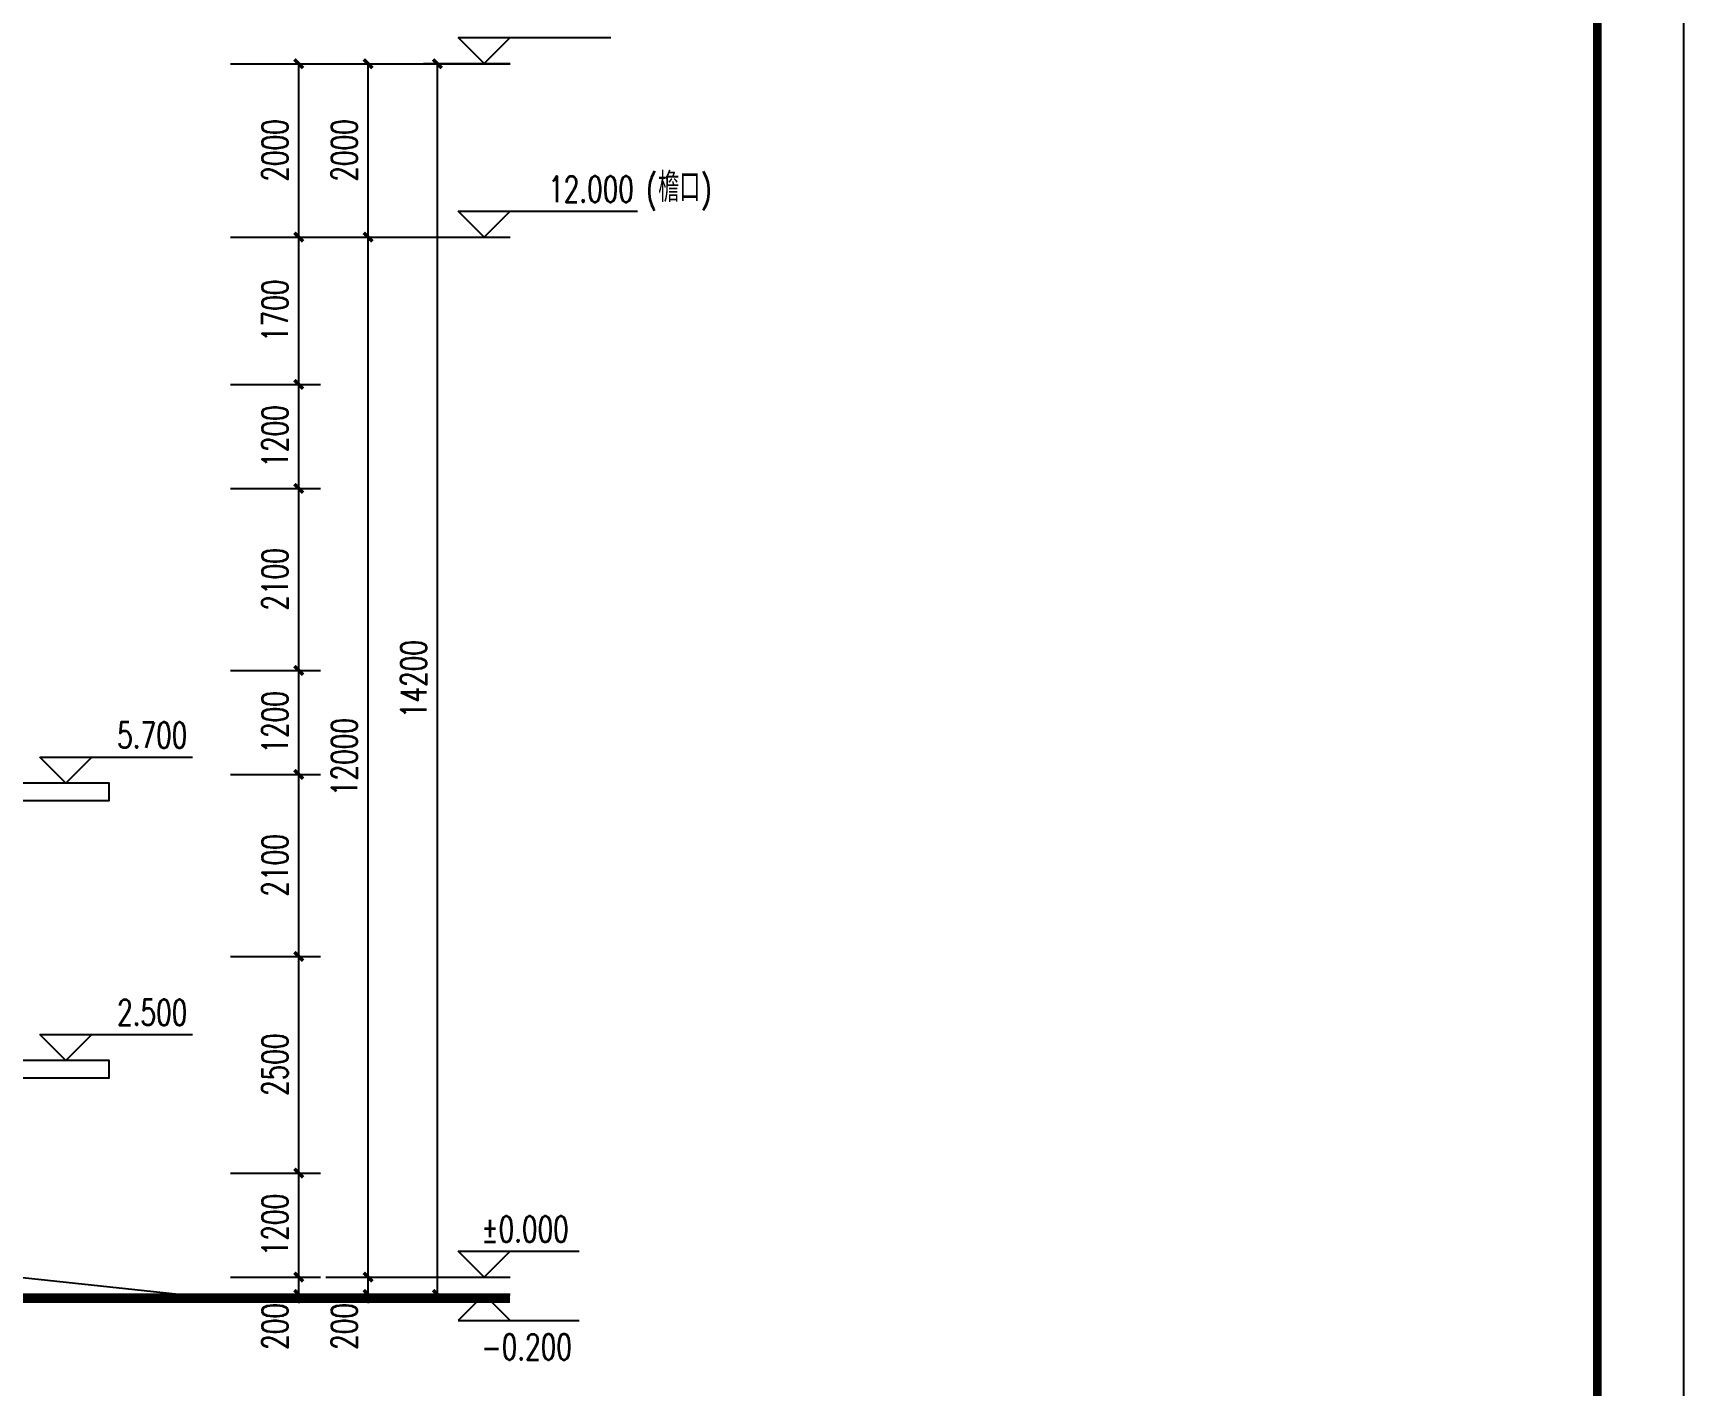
# Model space of a CAD drawing. Extents: x 4267484 to 4395158, y -674551 to -235742.
# Drawn here: x 4366101 to 4385158, y -597038 to -581426 of the extents above; entities that cross this region are included whole.
import ezdxf

# ---------------------------------------------------------------- set-up
doc = ezdxf.new("R2010")
doc.units = 0
doc.header["$LTSCALE"] = 1000
doc.header["$MEASUREMENT"] = 0
doc.layers.get('0').update_dxf_attribs({"linetype": 'CONTINUOUS'})
doc.layers.get('Defpoints').update_dxf_attribs({"linetype": 'CONTINUOUS'})
doc.layers.add('_0', color=7, linetype='CONTINUOUS', lineweight=25)
for name, color, linetype in [('DIM_ELEV', 3, 'CONTINUOUS'), ('PUB_DIM', 3, 'CONTINUOUS'), ('PUB_TEXT', 7, 'CONTINUOUS'), ('PUB_TITLE', 4, 'CONTINUOUS')]:
    doc.layers.add(name, color=color, linetype=linetype)
doc.styles.add('_TCH_DIM', font='SIMPLEX', dxfattribs={"bigfont": 'GBCBIG'})
doc.styles.add('_TCH_DIM_T3', font='SIMPLEX', dxfattribs={"width": 0.705882, "bigfont": 'GBCBIG'})
doc.dimstyles.new('_TCH_ARCH&&100', dxfattribs={"dimtxt": 297.5, "dimasz": 100, "dimexe": 250, "dimexo": 300, "dimgap": 126.25, "dimtad": 1, "dimdec": 0, "dimzin": 0, "dimdsep": 46, "dimtxsty": '_TCH_DIM_T3', "dimblk": 'ARCHTICK', "dimcen": 0.09, "dimclrt": 7, "dimazin": 2, "dimtfac": 1, "dimtdec": 0, "dimtix": 1, "dimtmove": 2, "dimatfit": 3, "dimfxl": 0, "dimtolj": 1, "dimtzin": 0, "dimarcsym": 0})

# ---------------------------------------------------------------- blocks, each defined once
blk = doc.blocks.new('_ArchTick')
at = {"color": 0, "linetype": 'ByBlock', "const_width": 0.4}
blk.add_lwpolyline([(-0.5, -0.5), (0.5, 0.5)], dxfattribs=at)
blk = doc.blocks.new('*D251')
at = {"layer": 'Defpoints', "color": 0}
for p in [(4368082, -581781), (4369169, -581781), (4368082, -583781)]:
    blk.add_point(p, dxfattribs=at)
at = {"layer": 'PUB_DIM', "color": 0, "lineweight": -2}
for p, q in [((4368382, -581781), (4369419, -581781)), ((4369169, -583781), (4369169, -581781)), ((4368382, -583781), (4369419, -583781))]:
    blk.add_line(p, q, dxfattribs=at)
at = {"layer": 'PUB_DIM', "color": 0, "lineweight": -2, "xscale": 100, "yscale": 100, "zscale": 100}
for p, rotation in [((4369169, -581781), 90), ((4369169, -583781), 270)]:
    blk.add_blockref('_ArchTick', p, dxfattribs=dict(at, rotation=rotation))
at = {"layer": 'PUB_DIM', "color": 7, "insert": (4368894, -582781), "char_height": 297.5, "attachment_point": 5, "rotation": 90, "style": '_TCH_DIM_T3'}
blk.add_mtext('\\A1;2000', dxfattribs=at)
blk = doc.blocks.new('*D252')
at = {"layer": 'Defpoints', "color": 0}
for p in [(4368082, -583781), (4369169, -583781), (4368082, -585481)]:
    blk.add_point(p, dxfattribs=at)
at = {"layer": 'PUB_DIM', "color": 0, "lineweight": -2}
for p, q in [((4368382, -583781), (4369419, -583781)), ((4369169, -585481), (4369169, -583781)), ((4368382, -585481), (4369419, -585481))]:
    blk.add_line(p, q, dxfattribs=at)
at = {"layer": 'PUB_DIM', "color": 0, "lineweight": -2, "xscale": 100, "yscale": 100, "zscale": 100}
for p, rotation in [((4369169, -583781), 90), ((4369169, -585481), 270)]:
    blk.add_blockref('_ArchTick', p, dxfattribs=dict(at, rotation=rotation))
at = {"layer": 'PUB_DIM', "color": 7, "insert": (4368894, -584631), "char_height": 297.5, "attachment_point": 5, "rotation": 90, "style": '_TCH_DIM_T3'}
blk.add_mtext('\\A1;1700', dxfattribs=at)
blk = doc.blocks.new('*D253')
at = {"layer": 'Defpoints', "color": 0}
for p in [(4368082, -585481), (4369169, -585481), (4368082, -586681)]:
    blk.add_point(p, dxfattribs=at)
at = {"layer": 'PUB_DIM', "color": 0, "lineweight": -2}
for p, q in [((4368382, -585481), (4369419, -585481)), ((4369169, -586681), (4369169, -585481)), ((4368382, -586681), (4369419, -586681))]:
    blk.add_line(p, q, dxfattribs=at)
at = {"layer": 'PUB_DIM', "color": 0, "lineweight": -2, "xscale": 100, "yscale": 100, "zscale": 100}
for p, rotation in [((4369169, -585481), 90), ((4369169, -586681), 270)]:
    blk.add_blockref('_ArchTick', p, dxfattribs=dict(at, rotation=rotation))
at = {"layer": 'PUB_DIM', "color": 7, "insert": (4368894, -586081), "char_height": 297.5, "attachment_point": 5, "rotation": 90, "style": '_TCH_DIM_T3'}
blk.add_mtext('\\A1;1200', dxfattribs=at)
blk = doc.blocks.new('*D254')
at = {"layer": 'Defpoints', "color": 0}
for p in [(4368082, -586681), (4369169, -586681), (4368082, -588781)]:
    blk.add_point(p, dxfattribs=at)
at = {"layer": 'PUB_DIM', "color": 0, "lineweight": -2}
for p, q in [((4368382, -586681), (4369419, -586681)), ((4369169, -588781), (4369169, -586681)), ((4368382, -588781), (4369419, -588781))]:
    blk.add_line(p, q, dxfattribs=at)
at = {"layer": 'PUB_DIM', "color": 0, "lineweight": -2, "xscale": 100, "yscale": 100, "zscale": 100}
for p, rotation in [((4369169, -586681), 90), ((4369169, -588781), 270)]:
    blk.add_blockref('_ArchTick', p, dxfattribs=dict(at, rotation=rotation))
at = {"layer": 'PUB_DIM', "color": 7, "insert": (4368894, -587731), "char_height": 297.5, "attachment_point": 5, "rotation": 90, "style": '_TCH_DIM_T3'}
blk.add_mtext('\\A1;2100', dxfattribs=at)
blk = doc.blocks.new('*D255')
at = {"layer": 'Defpoints', "color": 0}
for p in [(4368082, -588781), (4369169, -588781), (4368082, -589981)]:
    blk.add_point(p, dxfattribs=at)
at = {"layer": 'PUB_DIM', "color": 0, "lineweight": -2}
for p, q in [((4368382, -588781), (4369419, -588781)), ((4369169, -589981), (4369169, -588781)), ((4368382, -589981), (4369419, -589981))]:
    blk.add_line(p, q, dxfattribs=at)
at = {"layer": 'PUB_DIM', "color": 0, "lineweight": -2, "xscale": 100, "yscale": 100, "zscale": 100}
for p, rotation in [((4369169, -588781), 90), ((4369169, -589981), 270)]:
    blk.add_blockref('_ArchTick', p, dxfattribs=dict(at, rotation=rotation))
at = {"layer": 'PUB_DIM', "color": 7, "insert": (4368894, -589381), "char_height": 297.5, "attachment_point": 5, "rotation": 90, "style": '_TCH_DIM_T3'}
blk.add_mtext('\\A1;1200', dxfattribs=at)
blk = doc.blocks.new('*D256')
at = {"layer": 'Defpoints', "color": 0}
for p in [(4368082, -589981), (4369169, -589981), (4368082, -592081)]:
    blk.add_point(p, dxfattribs=at)
at = {"layer": 'PUB_DIM', "color": 0, "lineweight": -2}
for p, q in [((4368382, -589981), (4369419, -589981)), ((4369169, -592081), (4369169, -589981)), ((4368382, -592081), (4369419, -592081))]:
    blk.add_line(p, q, dxfattribs=at)
at = {"layer": 'PUB_DIM', "color": 0, "lineweight": -2, "xscale": 100, "yscale": 100, "zscale": 100}
for p, rotation in [((4369169, -589981), 90), ((4369169, -592081), 270)]:
    blk.add_blockref('_ArchTick', p, dxfattribs=dict(at, rotation=rotation))
at = {"layer": 'PUB_DIM', "color": 7, "insert": (4368894, -591031), "char_height": 297.5, "attachment_point": 5, "rotation": 90, "style": '_TCH_DIM_T3'}
blk.add_mtext('\\A1;2100', dxfattribs=at)
blk = doc.blocks.new('*D257')
at = {"layer": 'Defpoints', "color": 0}
for p in [(4368082, -592081), (4369169, -592081), (4368082, -594581)]:
    blk.add_point(p, dxfattribs=at)
at = {"layer": 'PUB_DIM', "color": 0, "lineweight": -2}
for p, q in [((4368382, -592081), (4369419, -592081)), ((4369169, -594581), (4369169, -592081)), ((4368382, -594581), (4369419, -594581))]:
    blk.add_line(p, q, dxfattribs=at)
at = {"layer": 'PUB_DIM', "color": 0, "lineweight": -2, "xscale": 100, "yscale": 100, "zscale": 100}
for p, rotation in [((4369169, -592081), 90), ((4369169, -594581), 270)]:
    blk.add_blockref('_ArchTick', p, dxfattribs=dict(at, rotation=rotation))
at = {"layer": 'PUB_DIM', "color": 7, "insert": (4368894, -593331), "char_height": 297.5, "attachment_point": 5, "rotation": 90, "style": '_TCH_DIM_T3'}
blk.add_mtext('\\A1;2500', dxfattribs=at)
blk = doc.blocks.new('*D258')
at = {"layer": 'Defpoints', "color": 0}
for p in [(4368082, -594581), (4369169, -594581), (4368082, -595781)]:
    blk.add_point(p, dxfattribs=at)
at = {"layer": 'PUB_DIM', "color": 0, "lineweight": -2}
for p, q in [((4368382, -594581), (4369419, -594581)), ((4369169, -595781), (4369169, -594581)), ((4368382, -595781), (4369419, -595781))]:
    blk.add_line(p, q, dxfattribs=at)
at = {"layer": 'PUB_DIM', "color": 0, "lineweight": -2, "xscale": 100, "yscale": 100, "zscale": 100}
for p, rotation in [((4369169, -594581), 90), ((4369169, -595781), 270)]:
    blk.add_blockref('_ArchTick', p, dxfattribs=dict(at, rotation=rotation))
at = {"layer": 'PUB_DIM', "color": 7, "insert": (4368894, -595181), "char_height": 297.5, "attachment_point": 5, "rotation": 90, "style": '_TCH_DIM_T3'}
blk.add_mtext('\\A1;1200', dxfattribs=at)
blk = doc.blocks.new('*D259')
at = {"layer": 'Defpoints', "color": 0}
for p in [(4368082, -595781), (4369169, -595781), (4368082, -595981)]:
    blk.add_point(p, dxfattribs=at)
at = {"layer": 'PUB_DIM', "color": 0, "lineweight": -2}
for p, q in [((4369169, -595781), (4369169, -595681)), ((4368382, -595781), (4369419, -595781)), ((4369169, -595981), (4369169, -595781)), ((4368382, -595981), (4369419, -595981)), ((4369169, -595981), (4369169, -596081))]:
    blk.add_line(p, q, dxfattribs=at)
at = {"layer": 'PUB_DIM', "color": 0, "lineweight": -2, "xscale": 100, "yscale": 100, "zscale": 100}
for p, rotation in [((4369169, -595781), 270), ((4369169, -595981), 90)]:
    blk.add_blockref('_ArchTick', p, dxfattribs=dict(at, rotation=rotation))
at = {"layer": 'PUB_DIM', "color": 7, "insert": (4368894, -596351), "char_height": 297.5, "attachment_point": 5, "rotation": 90, "style": '_TCH_DIM_T3'}
blk.add_mtext('\\A1;200', dxfattribs=at)
blk = doc.blocks.new('*D260')
at = {"layer": 'Defpoints', "color": 0}
for p in [(4369182, -581781), (4370769, -581781), (4369182, -595981)]:
    blk.add_point(p, dxfattribs=at)
at = {"layer": 'PUB_DIM', "color": 0, "lineweight": -2}
for p, q in [((4369482, -581781), (4371019, -581781)), ((4370769, -595981), (4370769, -581781)), ((4369482, -595981), (4371019, -595981))]:
    blk.add_line(p, q, dxfattribs=at)
at = {"layer": 'PUB_DIM', "color": 0, "lineweight": -2, "xscale": 100, "yscale": 100, "zscale": 100}
for p, rotation in [((4370769, -581781), 90), ((4370769, -595981), 270)]:
    blk.add_blockref('_ArchTick', p, dxfattribs=dict(at, rotation=rotation))
at = {"layer": 'PUB_DIM', "color": 7, "insert": (4370494, -588881), "char_height": 297.5, "attachment_point": 5, "rotation": 90, "style": '_TCH_DIM_T3'}
blk.add_mtext('\\A1;14200', dxfattribs=at)
blk = doc.blocks.new('*D261')
at = {"layer": 'Defpoints', "color": 0}
for p in [(4369182, -581781), (4369969, -581781), (4369182, -583781)]:
    blk.add_point(p, dxfattribs=at)
at = {"layer": 'PUB_DIM', "color": 0, "lineweight": -2}
for p, q in [((4369482, -581781), (4370219, -581781)), ((4369969, -583781), (4369969, -581781)), ((4369482, -583781), (4370219, -583781))]:
    blk.add_line(p, q, dxfattribs=at)
at = {"layer": 'PUB_DIM', "color": 0, "lineweight": -2, "xscale": 100, "yscale": 100, "zscale": 100}
for p, rotation in [((4369969, -581781), 90), ((4369969, -583781), 270)]:
    blk.add_blockref('_ArchTick', p, dxfattribs=dict(at, rotation=rotation))
at = {"layer": 'PUB_DIM', "color": 7, "insert": (4369694, -582781), "char_height": 297.5, "attachment_point": 5, "rotation": 90, "style": '_TCH_DIM_T3'}
blk.add_mtext('\\A1;2000', dxfattribs=at)
blk = doc.blocks.new('*D262')
at = {"layer": 'Defpoints', "color": 0}
for p in [(4369182, -583781), (4369969, -583781), (4369182, -595781)]:
    blk.add_point(p, dxfattribs=at)
at = {"layer": 'PUB_DIM', "color": 0, "lineweight": -2}
for p, q in [((4369482, -583781), (4370219, -583781)), ((4369969, -595781), (4369969, -583781)), ((4369482, -595781), (4370219, -595781))]:
    blk.add_line(p, q, dxfattribs=at)
at = {"layer": 'PUB_DIM', "color": 0, "lineweight": -2, "xscale": 100, "yscale": 100, "zscale": 100}
for p, rotation in [((4369969, -583781), 90), ((4369969, -595781), 270)]:
    blk.add_blockref('_ArchTick', p, dxfattribs=dict(at, rotation=rotation))
at = {"layer": 'PUB_DIM', "color": 7, "insert": (4369694, -589781), "char_height": 297.5, "attachment_point": 5, "rotation": 90, "style": '_TCH_DIM_T3'}
blk.add_mtext('\\A1;12000', dxfattribs=at)
blk = doc.blocks.new('*D263')
at = {"layer": 'Defpoints', "color": 0}
for p in [(4369182, -595781), (4369969, -595781), (4369182, -595981)]:
    blk.add_point(p, dxfattribs=at)
at = {"layer": 'PUB_DIM', "color": 0, "lineweight": -2}
for p, q in [((4369969, -595781), (4369969, -595681)), ((4369482, -595781), (4370219, -595781)), ((4369969, -595981), (4369969, -595781)), ((4369482, -595981), (4370219, -595981)), ((4369969, -595981), (4369969, -596081))]:
    blk.add_line(p, q, dxfattribs=at)
at = {"layer": 'PUB_DIM', "color": 0, "lineweight": -2, "xscale": 100, "yscale": 100, "zscale": 100}
for p, rotation in [((4369969, -595781), 270), ((4369969, -595981), 90)]:
    blk.add_blockref('_ArchTick', p, dxfattribs=dict(at, rotation=rotation))
at = {"layer": 'PUB_DIM', "color": 7, "insert": (4369694, -596351), "char_height": 297.5, "attachment_point": 5, "rotation": 90, "style": '_TCH_DIM_T3'}
blk.add_mtext('\\A1;200', dxfattribs=at)

msp = doc.modelspace()

# ---------------------------------------------------------------- linework, layer by layer
for points in [[(4365980, -590281.3), (4366980, -590281.3), (4366980, -590081.3), (4365980, -590081.3)], [(4365980, -593481.2), (4366980, -593481.2), (4366980, -593281.2), (4365980, -593281.2)]]:
    msp.add_lwpolyline(points)
at = {"layer": '_0', "color": 0}
for p, q in [((4367780, -595981.3), (4365980, -595791.8)), ((4371608, -595981.3), (4314752, -595981.3))]:
    msp.add_line(p, q, dxfattribs=at)
at = {"layer": '_0', "color": 0, "const_width": 100}
msp.add_lwpolyline([(4371608, -596031.3), (4314752, -596031.3)], dxfattribs=at)
at = {"layer": 'DIM_ELEV'}
for p, q in [((4371308, -581778.8), (4371008, -581478.8)), ((4371008, -581478.8), (4372769.9, -581478.8)), ((4371308, -581778.8), (4371608, -581478.8)), ((4370608, -581778.8), (4371608, -581778.8)), ((4371308, -583781.3), (4371008, -583481.3)), ((4371008, -583481.3), (4373077, -583481.3)), ((4371308, -583781.3), (4371608, -583481.3)), ((4370608, -583781.3), (4371608, -583781.3)), ((4366480, -590081.3), (4366180, -589781.3)), ((4366180, -589781.3), (4367941.9, -589781.3)), ((4366480, -590081.3), (4366780, -589781.3)), ((4366480, -593281.2), (4366180, -592981.2)), ((4366180, -592981.2), (4367941.9, -592981.2)), ((4366480, -593281.2), (4366780, -592981.2)), ((4371308, -595781.3), (4371008, -595481.3)), ((4371008, -595481.3), (4372407, -595481.3)), ((4371308, -595781.3), (4371608, -595481.3)), ((4370179.4, -595781.3), (4371608, -595781.3)), ((4370608, -595981.3), (4371608, -595981.3)), ((4371308, -595981.3), (4371008, -596281.3)), ((4371308, -595981.3), (4371608, -596281.3)), ((4371008, -596281.3), (4372407, -596281.3))]:
    msp.add_line(p, q, dxfattribs=at)
at = {"layer": 'PUB_DIM'}
for p, q in [((4368681.5, -581780.8), (4371608, -581780.8)), ((4368681.5, -583781.3), (4371608, -583781.3))]:
    msp.add_line(p, q, dxfattribs=at)
at = {"layer": 'PUB_TITLE', "color": 4}
msp.add_lwpolyline([(4301057.7, -611597.6), (4385157.7, -611597.6), (4385157.7, -552197.6), (4301057.7, -552197.6)], close=True, dxfattribs=at)
at = {"layer": 'PUB_TITLE', "color": 4, "const_width": 100}
msp.add_lwpolyline([(4303557.7, -610597.6), (4384157.7, -610597.6), (4384157.7, -553197.6), (4303557.7, -553197.6)], close=True, dxfattribs=at)

# ---------------------------------------------------------------- texts
at = {"layer": 'PUB_TEXT', "style": '_TCH_DIM', "width": 0.705882}
for s, p in [('12.000', (4372047, -583376.3)), ('(', (4373177, -583376.3)), (')', (4373808.5, -583376.3)), ('5.700', (4367071.9, -589676.3)), ('2.500', (4367071.9, -592876.2)), ('%%P0.000', (4371277, -595376.3)), ('-0.200', (4371277, -596736.3))]:
    msp.add_text(s, height=297.5, dxfattribs=at).set_placement(p)
at = {"layer": 'PUB_TEXT', "style": '_TCH_DIM'}
msp.add_text('檐口', height=337.59, dxfattribs=at).set_placement((4373317, -583376.3))

# ---------------------------------------------------------------- dimensions: what is measured, and where the dimension line sits
at = {"layer": 'PUB_DIM'}
for p1, p2, distance, picture, middle in [((4368081.5284, -583781.2502), (4368081.5284, -581780.7564), -1087.7287, '*D251', (4368894.2571, -582781.0033)), ((4369181.5284, -595981.2502), (4369181.5284, -581780.7564), -1587.7287, '*D260', (4370494.2571, -588881.0033)), ((4369181.5284, -583781.2502), (4369181.5284, -581780.7564), -787.7287, '*D261', (4369694.2571, -582781.0033)), ((4368081.5, -585481), (4368081.5, -583781.3), -1087.7, '*D252', (4368894.3, -584631.1)), ((4369181.5, -595781.3), (4369181.5, -583781.3), -787.7, '*D262', (4369694.3, -589781.3)), ((4368081.5, -586681), (4368081.5, -585481), -1087.7, '*D253', (4368894.3, -586081)), ((4368081.5, -588781.3), (4368081.5, -586681), -1087.7, '*D254', (4368894.3, -587731.1)), ((4368081.5, -589981.4), (4368081.5, -588781.3), -1087.7, '*D255', (4368894.3, -589381.3)), ((4368081.5, -592081.4), (4368081.5, -589981.4), -1087.7, '*D256', (4368894.3, -591031.4)), ((4368081.5, -594581.3), (4368081.5, -592081.4), -1087.7, '*D257', (4368894.3, -593331.3)), ((4368081.5, -595781.3), (4368081.5, -594581.3), -1087.7, '*D258', (4368894.3, -595181.3))]:
    dim = msp.add_aligned_dim(p1=p1, p2=p2, distance=distance, dimstyle='_TCH_ARCH&&100', dxfattribs=at)
    dim.commit()
    dim.dimension.update_dxf_attribs({"geometry": picture, "text_midpoint": middle})
for base, p1, p2, picture, middle in [((4369169.3, -595781.3), (4368081.5, -595981.3), (4368081.5, -595781.3), '*D259', (4368894.3, -596351.3)), ((4369969.3, -595781.3), (4369181.5, -595981.3), (4369181.5, -595781.3), '*D263', (4369694.3, -596351.3))]:
    dim = msp.add_linear_dim(base=base, p1=p1, p2=p2, angle=90, dimstyle='_TCH_ARCH&&100', dxfattribs=at)
    dim.commit()
    dim.dimension.update_dxf_attribs({"geometry": picture, "text_midpoint": middle, "dimtype": 129})

doc.saveas('drawing.dxf')
